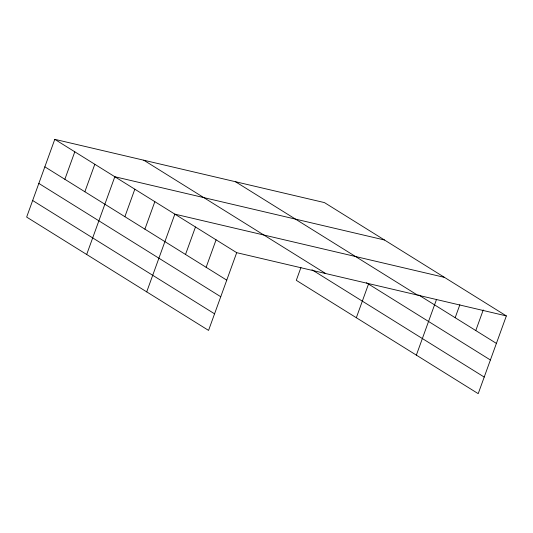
<?xml version="1.0" encoding="UTF-8"?>
<svg xmlns="http://www.w3.org/2000/svg" width="533" height="533" viewBox="0 0 533 533"><rect width="100%" height="100%" fill="white"/><g stroke="black" fill="none" stroke-linecap="round" stroke-linejoin="round"><path stroke-width="0.8" d="M54.792 139.34L26.65 217.084L208.563 330.407L236.699 252.669L54.792 139.34L324.437 202.593L506.35 315.916L478.208 393.66L296.301 280.331L300.938 267.519M64.853 179.295L74.8 151.805M84.86 191.76L94.814 164.271M86.679 254.481L114.822 176.736L384.473 239.99M124.882 216.691L134.829 189.208M144.889 229.157L154.843 201.674M146.708 291.877L174.851 214.139L444.502 277.387M185.517 254.468L195.471 226.978M206.138 267.313L216.085 239.823M356.33 317.728L368.516 284.056M416.36 355.125L436.487 299.526M455.169 317.715L459.866 304.736M475.782 330.56L483.244 309.946M236.699 252.669L506.35 315.916M418.678 294.982L496.403 343.405M235.459 181.72L417.366 295.042M366.444 282.77L490.4 359.988M143.777 160.213L325.683 273.542M311.965 269.765L484.211 377.071M44.845 166.829L226.752 280.151M38.836 183.412L220.749 296.734M32.653 200.501L214.566 313.824"/></g></svg>
